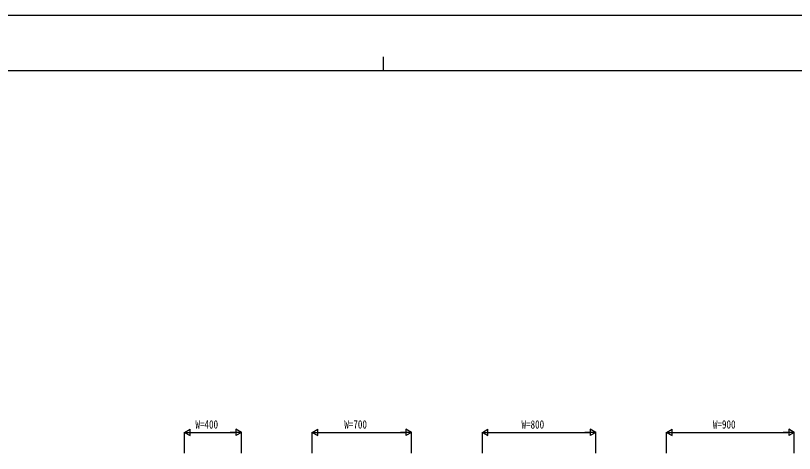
# Model space of a CAD drawing. Units: millimetres, scale not verified. Extents: x -8410 to 8410, y -5940 to 5940.
# Drawn here: x -2602 to 2891, y 2851 to 5940 of the extents above; entities that cross this region are included whole.
import ezdxf
from ezdxf.enums import TextEntityAlignment as Align

# ---------------------------------------------------------------- set-up
doc = ezdxf.new("R2010")
doc.units = ezdxf.units.MM
doc.header["$LTSCALE"] = 30
doc.layers.add('0-3_YKK_D', color=6, linetype='Continuous')
doc.layers.add('0-4_YKK_ZWAK', color=7, linetype='Continuous')
doc.styles.add('ＭＳ ゴシック', font='')
doc.styles.get('ＭＳ ゴシック').set_extended_font_data('MS Gothic')

msp = doc.modelspace()

# ---------------------------------------------------------------- linework, layer by layer
at = {"layer": '0-3_YKK_D'}
for p, q in [((-1409.96, 3000), (-1370.99, 3022.5)), ((-1370.99, 2977.5), (-1370.99, 3022.5)), ((-1009.96, 3000), (-1048.93, 3022.5)), ((-1048.93, 3022.5), (-1048.93, 2977.5)), ((-509.96, 3000), (-470.99, 3022.5)), ((-470.99, 2977.5), (-470.99, 3022.5)), ((190.04, 3000), (151.07, 3022.5)), ((151.07, 3022.5), (151.07, 2977.5)), ((690.04, 3000), (729.01, 3022.5)), ((729.01, 2977.5), (729.01, 3022.5)), ((1490.04, 3000), (1451.07, 3022.5)), ((1451.07, 3022.5), (1451.07, 2977.5)), ((1990.04, 3000), (2029.01, 3022.5)), ((2029.01, 2977.5), (2029.01, 3022.5)), ((2890.04, 3000), (2851.07, 3022.5)), ((2851.07, 3022.5), (2851.07, 2977.5)), ((-1409.96, 2852), (-1409.96, 3001)), ((-1409.96, 3000), (-1370.99, 2977.5)), ((-1409.96, 3000), (-1332.02, 3000)), ((-1364.96, 3000), (-1054.96, 3000)), ((-1009.96, 3000), (-1087.9, 3000)), ((-1009.96, 3000), (-1048.93, 2977.5)), ((-1009.96, 2852), (-1009.96, 3001)), ((-509.96, 2852), (-509.96, 3001)), ((-509.96, 3000), (-470.99, 2977.5)), ((-509.96, 3000), (-432.02, 3000)), ((-464.96, 3000), (145.04, 3000)), ((190.04, 3000), (112.1, 3000)), ((190.04, 3000), (151.07, 2977.5)), ((190.04, 2852), (190.04, 3001)), ((690.04, 2852), (690.04, 3001)), ((690.04, 3000), (729.01, 2977.5)), ((690.04, 3000), (767.98, 3000)), ((735.04, 3000), (1445.04, 3000)), ((1490.04, 3000), (1412.1, 3000)), ((1490.04, 3000), (1451.07, 2977.5)), ((1490.04, 2852), (1490.04, 3001)), ((1990.04, 2852), (1990.04, 3001)), ((1990.04, 3000), (2029.01, 2977.5)), ((1990.04, 3000), (2067.98, 3000)), ((2035.04, 3000), (2845.04, 3000)), ((2890.04, 3000), (2812.1, 3000)), ((2890.04, 3000), (2851.07, 2977.5)), ((2890.04, 2852), (2890.04, 3001))]:
    msp.add_line(p, q, dxfattribs=at)
at = {"layer": '0-4_YKK_ZWAK'}
for p, q in [((-9.96, 5650), (-9.96, 5550)), ((7790.04, 5550), (-7809.96, 5550))]:
    msp.add_line(p, q, dxfattribs=at)
msp.add_lwpolyline([(-8410, -5940), (8410, -5940), (8410, 5940), (-8410, 5940)], close=True, dxfattribs=at)

# ---------------------------------------------------------------- texts
at = {"layer": '0-3_YKK_D', "style": 'ＭＳ ゴシック', "width": 0.8}
for s, p in [('W=400', (-1333.69, 3009)), ('W=700', (-283.69, 3009)), ('W=800', (966.31, 3009)), ('W=900', (2316.31, 3009))]:
    msp.add_text(s, height=58.65, dxfattribs=at).set_placement(p, align=Align.BOTTOM_LEFT)

doc.saveas('drawing.dxf')
